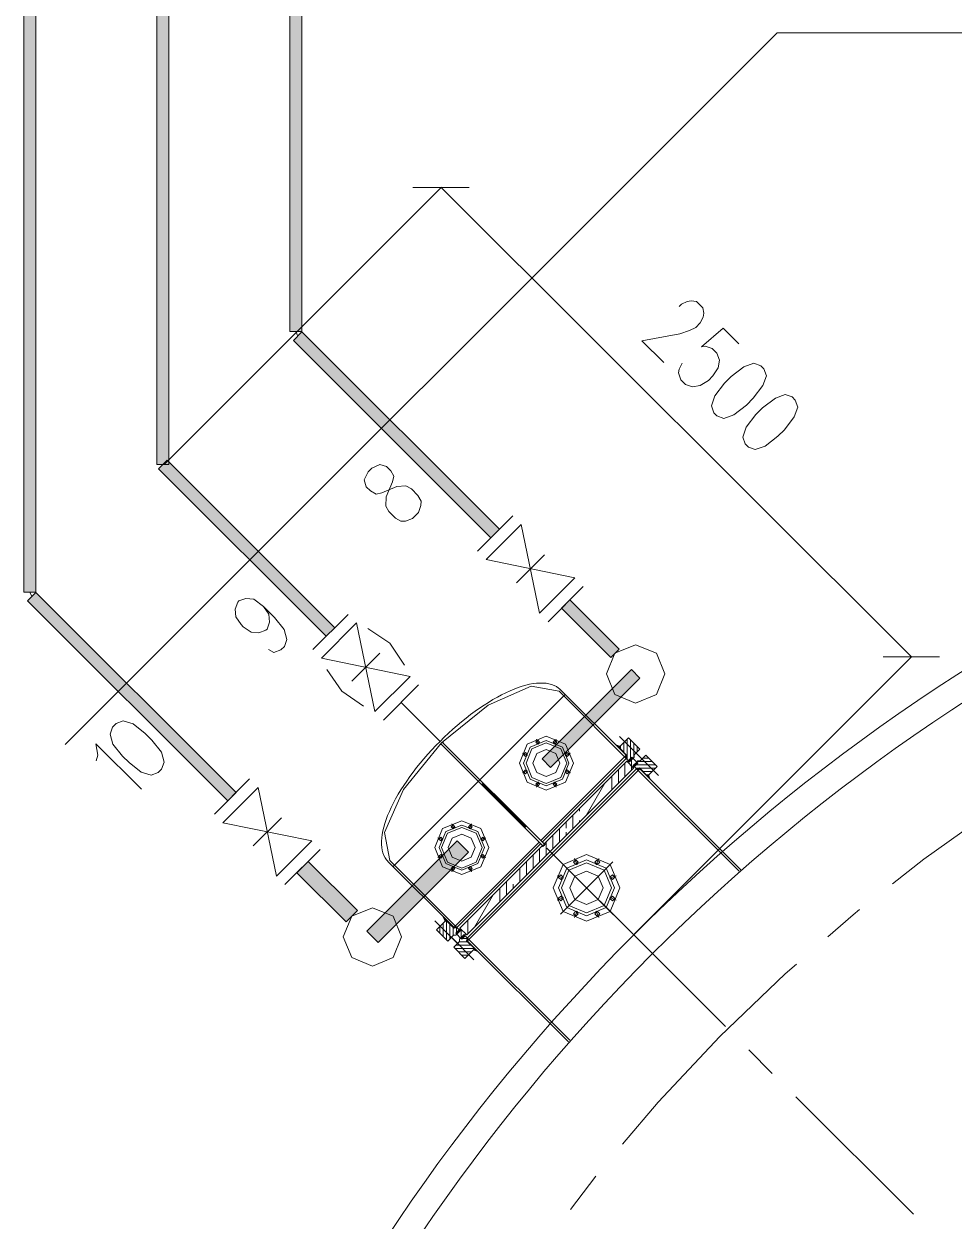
# Model space of a CAD drawing. Header units: millimetres. Extents: x 261 to 114907, y 32 to 1998430.
# Drawn here: x 77176 to 80675, y 1952349 to 1956855 of the extents above; entities that cross this region are included whole.
import ezdxf

# ---------------------------------------------------------------- set-up
doc = ezdxf.new("R2010")
doc.units = ezdxf.units.MM

msp = doc.modelspace()

# ---------------------------------------------------------------- hatches: boundary and pattern name
h = msp.add_hatch(color=0)
h.dxf.hatch_style = 2
h.paths.add_polyline_path([(77220.6, 1954716.6), (77175.8, 1954716.6), (77175.8, 1958852.2), (77220.6, 1958852.2)])
h = msp.add_hatch(color=0)
h.dxf.hatch_style = 2
h.paths.add_polyline_path([(78221.2, 1955697), (78175.9, 1955697), (78175.9, 1958351.9), (78221.2, 1958351.9)])
h = msp.add_hatch(color=0)
h.dxf.hatch_style = 2
h.paths.add_polyline_path([(77720.9, 1955196.7), (77675.7, 1955196.7), (77675.7, 1957852), (77720.9, 1957852)])
h = msp.add_hatch(color=0)
h.dxf.hatch_style = 2
h.paths.add_polyline_path([(78964.5, 1954952.8), (78932.6, 1954920.9), (78189.7, 1955663.8), (78221.6, 1955695.7)])
h = msp.add_hatch(color=0)
h.dxf.hatch_style = 2
h.paths.add_polyline_path([(78344.9, 1954582.2), (78313, 1954550.3), (77682.5, 1955180.7), (77714.4, 1955212.6)])
h = msp.add_hatch(color=0)
h.dxf.hatch_style = 2
h.paths.add_polyline_path([(77974.3, 1953962.5), (77942.4, 1953930.7), (77189.6, 1954683.9), (77221, 1954715.4)])
h = msp.add_hatch(color=0)
h.dxf.hatch_style = 2
h.paths.add_polyline_path([(79414.8, 1954502), (79383.4, 1954470.2), (79198.1, 1954655.5), (79229.5, 1954687.3)])
h = msp.add_hatch(color=0)
h.dxf.hatch_style = 2
h.paths.add_polyline_path([(79156.7, 1954056.5), (79124.8, 1954088.4), (79460.9, 1954424.5), (79492.8, 1954392.6)])
h = msp.add_hatch(color=0)
h.dxf.hatch_style = 2
h.paths.add_polyline_path([(79435.1, 1954095), (79433.5, 1954096.6), (79435.1, 1954098.1), (79436.7, 1954096.6)])
h = msp.add_hatch(color=0)
h.dxf.hatch_style = 2
h.paths.add_polyline_path([(79485.1, 1954070.8), (79483.5, 1954072.4), (79485.1, 1954074), (79486.7, 1954072.4)])
h = msp.add_hatch(color=0)
h.dxf.hatch_style = 2
h.paths.add_polyline_path([(79491.5, 1954052.7), (79489.9, 1954054.3), (79491.5, 1954055.9), (79493.1, 1954054.3)])
h = msp.add_hatch(color=0)
h.dxf.hatch_style = 2
h.paths.add_polyline_path([(79532, 1954009.6), (79530.5, 1954011.2), (79532, 1954012.8), (79533.6, 1954011.2)])
h = msp.add_hatch(color=0)
h.dxf.hatch_style = 2
h.paths.add_polyline_path([(79532, 1954009.6), (79530.5, 1954011.2), (79532, 1954012.8), (79533.6, 1954011.2)])
h = msp.add_hatch(color=0)
h.dxf.hatch_style = 2
h.paths.add_polyline_path([(78805.5, 1953779.4), (78847.7, 1953737.2), (78507.8, 1953397.2), (78465.5, 1953439.4)])
h = msp.add_hatch(color=0)
h.dxf.hatch_style = 2
h.paths.add_polyline_path([(79131.3, 1953762.3), (79129.7, 1953763.9), (79131.3, 1953765.5), (79132.9, 1953763.9)])
h = msp.add_hatch(color=0)
h.dxf.hatch_style = 2
h.paths.add_polyline_path([(78430.2, 1953517.4), (78387.5, 1953474.7), (78202.2, 1953660), (78244.9, 1953702.7)])
h = msp.add_hatch(color=0)
h.dxf.hatch_style = 2
h.paths.add_polyline_path([(78798.6, 1953458.5), (78797, 1953460.1), (78798.6, 1953461.7), (78800.2, 1953460.1)])
h = msp.add_hatch(color=0)
h.dxf.hatch_style = 2
h.paths.add_polyline_path([(78812.8, 1953443.8), (78811.2, 1953445.4), (78812.8, 1953447), (78814.4, 1953445.4)])
h = msp.add_hatch(color=0)
h.dxf.hatch_style = 2
h.paths.add_polyline_path([(79470.4, 1953425.7), (79468.8, 1953427.3), (79470.4, 1953428.9), (79472, 1953427.3)])
h = msp.add_hatch(color=0)
h.dxf.hatch_style = 2
h.paths.add_polyline_path([(78840.9, 1953402), (78839.3, 1953403.6), (78840.9, 1953405.2), (78842.4, 1953403.6)])
h = msp.add_hatch(color=0)
h.dxf.hatch_style = 2
h.paths.add_polyline_path([(78883.9, 1953361.5), (78882.4, 1953363.1), (78883.9, 1953364.7), (78885.5, 1953363.1)])
h = msp.add_hatch(color=0)
h.dxf.hatch_style = 2
h.paths.add_polyline_path([(78883.9, 1953361.5), (78882.4, 1953363.1), (78883.9, 1953364.7), (78885.5, 1953363.1)])

# ---------------------------------------------------------------- linework, layer by layer
at = {"color": 0, "lineweight": 0}
for points in [[(77220.6, 1954716.6), (77175.8, 1954716.6), (77175.8, 1958852.2), (77220.6, 1958852.2)], [(78221.2, 1955697), (78175.9, 1955697), (78175.9, 1958351.9), (78221.2, 1958351.9)], [(77720.9, 1955196.7), (77675.7, 1955196.7), (77675.7, 1957852), (77720.9, 1957852)], [(78964.5, 1954952.8), (78932.6, 1954920.9), (78189.7, 1955663.8), (78221.6, 1955695.7)], [(79947.9, 1955568.6), (79921.6, 1955577.6), (79884.5, 1955564.3), (79836.7, 1955528.1), (79811.3, 1955502.6), (79775.1, 1955454.8), (79761.7, 1955417.7), (79771.2, 1955391.5), (79782.8, 1955379.8), (79809.1, 1955370.3), (79845.8, 1955384.1), (79894, 1955420.3), (79919, 1955445.8), (79955.2, 1955493.6), (79968.6, 1955530.6), (79959.5, 1955556.9)], [(80065.5, 1955450.9), (80039.7, 1955460), (80002.6, 1955446.6), (79954.3, 1955410.4), (79929.4, 1955385), (79893.2, 1955336.7), (79879.8, 1955299.7), (79888.8, 1955273.8), (79900.9, 1955262.2), (79926.8, 1955252.7), (79963.8, 1955266.1), (80012.1, 1955302.7), (80037.1, 1955327.7), (80073.3, 1955375.9), (80086.6, 1955413), (80077.6, 1955438.9)], [(78344.9, 1954582.2), (78313, 1954550.3), (77682.5, 1955180.7), (77714.4, 1955212.6)], [(78573.3, 1954994.6), (78593.9, 1954983), (78611.2, 1954983.8), (78637, 1954993.3), (78659.4, 1955015.7), (78669.3, 1955042), (78670.2, 1955059.2), (78658.1, 1955079.9), (78634, 1955104.5), (78612.9, 1955116.1), (78578.9, 1955114.4), (78522.4, 1955090.3), (78500.4, 1955085.1), (78479.7, 1955097.1), (78463.4, 1955113.1), (78456, 1955138.5), (78470.3, 1955169.1), (78484.1, 1955182.5), (78514.6, 1955196.7), (78539.6, 1955189.4), (78556, 1955173), (78567.7, 1955152.3), (78562.5, 1955130.8), (78538.3, 1955074.3), (78537.1, 1955039.8), (78548.7, 1955019.1)], [(77974.3, 1953962.5), (77942.4, 1953930.7), (77189.6, 1954683.9), (77221, 1954715.4)], [(79414.8, 1954502), (79383.4, 1954470.2), (79198.1, 1954655.5), (79229.5, 1954687.3)], [(79367, 1954408.5), (79398.9, 1954486.1), (79476.9, 1954518.4), (79554.9, 1954486.1), (79586.8, 1954408.5), (79554.9, 1954330.5), (79476.9, 1954298.2), (79398.9, 1954330.5)], [(79156.7, 1954056.5), (79124.8, 1954088.4), (79460.9, 1954424.5), (79492.8, 1954392.6)], [(77571.4, 1954074.6), (77546.8, 1954098.7), (77510.6, 1954144), (77499.8, 1954181.9), (77509.3, 1954208.2), (77522.7, 1954221.5), (77549, 1954231.4), (77586.9, 1954220.2), (77632.1, 1954184), (77656.7, 1954159.5), (77692.9, 1954114.2), (77703.7, 1954076.3), (77693.8, 1954050.4), (77680.4, 1954037.1), (77654.5, 1954027.2), (77616.6, 1954037.9)], [(79039.5, 1954072.4), (79069.2, 1954144.4), (79140.8, 1954174.1), (79212.7, 1954144.4), (79242.5, 1954072.4), (79212.7, 1954000.9), (79140.8, 1953971.2), (79069.2, 1954000.9)], [(79055.5, 1954072.4), (79080.4, 1954132.8), (79140.8, 1954157.7), (79201.1, 1954132.8), (79226.1, 1954072.4), (79201.1, 1954012.1), (79140.8, 1953987.1), (79080.4, 1954012.1)], [(79064.5, 1954072.4), (79086.9, 1954126.3), (79140.8, 1954148.7), (79195.1, 1954126.3), (79217.5, 1954072.4), (79195.1, 1954018.6), (79140.8, 1953996.2), (79086.9, 1954018.6)], [(79101.1, 1954151.3), (79108.5, 1954158.6), (79115.8, 1954151.3), (79108.5, 1954144)], [(79166.2, 1954151.3), (79173.5, 1954158.6), (79180.8, 1954151.3), (79173.5, 1954144)], [(79055, 1954105.2), (79062.3, 1954112.5), (79069.2, 1954105.2), (79062.3, 1954097.8)], [(79090.4, 1954072.4), (79105, 1954108.2), (79140.8, 1954123.3), (79177, 1954108.2), (79191.6, 1954072.4), (79177, 1954036.7), (79140.8, 1954021.6), (79105, 1954036.7)], [(79212.3, 1954105.2), (79219.6, 1954112.5), (79227, 1954105.2), (79219.6, 1954097.8)], [(79055, 1954039.7), (79062.3, 1954047), (79069.2, 1954039.7), (79062.3, 1954032.3)], [(79212.3, 1954039.7), (79219.6, 1954047), (79227, 1954039.7), (79219.6, 1954032.3)], [(79101.1, 1953993.6), (79108.5, 1954000.9), (79115.8, 1953993.6), (79108.5, 1953986.2)], [(79166.2, 1953993.6), (79173.5, 1954000.9), (79180.8, 1953993.6), (79173.5, 1953986.2)], [(78721.1, 1953754.4), (78750.8, 1953825.9), (78822.8, 1953855.7), (78894.3, 1953825.9), (78924, 1953754.4), (78894.3, 1953682.4), (78822.8, 1953652.7), (78750.8, 1953682.4)], [(78737.4, 1953754.4), (78762.4, 1953814.7), (78822.8, 1953839.3), (78883.1, 1953814.7), (78908.1, 1953754.4), (78883.1, 1953694.1), (78822.8, 1953669.1), (78762.4, 1953694.1)], [(78746.5, 1953754.4), (78768.5, 1953808.3), (78822.8, 1953830.7), (78876.6, 1953808.3), (78899, 1953754.4), (78876.6, 1953700.1), (78822.8, 1953677.7), (78768.5, 1953700.1)], [(78782.7, 1953832.8), (78790, 1953840.2), (78797.3, 1953832.8), (78790, 1953825.5)], [(78848.2, 1953832.8), (78855.5, 1953840.2), (78862.4, 1953832.8), (78855.5, 1953825.5)], [(78805.5, 1953779.4), (78847.7, 1953737.2), (78507.8, 1953397.2), (78465.5, 1953439.4)], [(78736.6, 1953786.7), (78743.9, 1953794.1), (78751.2, 1953786.7), (78743.9, 1953779.4)], [(78771.9, 1953754.4), (78786.6, 1953790.2), (78822.8, 1953804.8), (78858.5, 1953790.2), (78873.6, 1953754.4), (78858.5, 1953718.2), (78822.8, 1953703.6), (78786.6, 1953718.2)], [(78894.3, 1953786.7), (78901.6, 1953794.1), (78908.9, 1953786.7), (78901.6, 1953779.4)], [(78736.6, 1953721.7), (78743.9, 1953729), (78751.2, 1953721.7), (78743.9, 1953714.3)], [(78894.3, 1953721.7), (78901.6, 1953729), (78908.9, 1953721.7), (78901.6, 1953714.3)], [(78430.2, 1953517.4), (78387.5, 1953474.7), (78202.2, 1953660), (78244.9, 1953702.7)], [(79167.1, 1953602.7), (79203.7, 1953691.5), (79292.5, 1953728.1), (79380.8, 1953691.5), (79417.4, 1953602.7), (79380.8, 1953514.4), (79292.5, 1953477.8), (79203.7, 1953514.4)], [(79187.3, 1953602.7), (79217.9, 1953677.3), (79292.5, 1953707.9), (79366.6, 1953677.3), (79397.2, 1953602.7), (79366.6, 1953528.6), (79292.5, 1953498), (79217.9, 1953528.6)], [(79198.1, 1953602.7), (79225.7, 1953669.5), (79292.5, 1953697.1), (79358.8, 1953669.5), (79386.4, 1953602.7), (79358.8, 1953536.4), (79292.5, 1953508.8), (79225.7, 1953536.4)], [(79242.9, 1953700.1), (79251.9, 1953708.7), (79261, 1953700.1), (79251.9, 1953691.1)], [(79323.5, 1953700.1), (79332.5, 1953708.7), (79341.6, 1953700.1), (79332.5, 1953691.1)], [(78782.7, 1953675.5), (78790, 1953682.9), (78797.3, 1953675.5), (78790, 1953668.2)], [(78848.2, 1953675.5), (78855.5, 1953682.9), (78862.4, 1953675.5), (78855.5, 1953668.2)], [(79186, 1953643.2), (79195.1, 1953652.3), (79204.1, 1953643.2), (79195.1, 1953634.2)], [(79229.5, 1953602.7), (79248.1, 1953647.1), (79292.5, 1953665.6), (79336.4, 1953647.1), (79354.9, 1953602.7), (79336.4, 1953558.8), (79292.5, 1953540.2), (79248.1, 1953558.8)], [(79380.4, 1953643.2), (79389.4, 1953652.3), (79398.5, 1953643.2), (79389.4, 1953634.2)], [(79186, 1953562.6), (79195.1, 1953571.7), (79204.1, 1953562.6), (79195.1, 1953553.6)], [(79380.4, 1953562.6), (79389.4, 1953571.7), (79398.5, 1953562.6), (79389.4, 1953553.6)], [(78376.8, 1953418.3), (78409.1, 1953496.3), (78486.6, 1953528.2), (78564.6, 1953496.3), (78596.5, 1953418.3), (78564.6, 1953340.3), (78486.6, 1953308.4), (78409.1, 1953340.3)], [(79242.9, 1953505.8), (79251.9, 1953514.8), (79261, 1953505.8), (79251.9, 1953496.7)], [(79323.5, 1953505.8), (79332.5, 1953514.8), (79341.6, 1953505.8), (79332.5, 1953496.7)]]:
    msp.add_lwpolyline(points, close=True, dxfattribs=at)
for points in [[(80009.1, 1956821.7), (77330.5, 1954143.1)], [(82420.1, 1956821.7), (80009.1, 1956821.7)], [(77703.7, 1955196.7), (78746.5, 1956240.8)], [(78850.8, 1956239.5), (78638.8, 1956239.5)], [(80514.1, 1954472.7), (78744.8, 1956239.5)], [(79640.2, 1955791.4), (79648.8, 1955800), (79671.2, 1955810.7), (79685.9, 1955813.3), (79705.7, 1955809.9), (79729.4, 1955786.6), (79732.9, 1955766.4), (79730.3, 1955751.7), (79719.5, 1955729.3), (79702.7, 1955712.5), (79679.9, 1955701.3), (79642.8, 1955687.9), (79499.7, 1955662.5), (79582.5, 1955580.2)], [(78205.7, 1955679.7), (78198.4, 1955697)], [(79865.1, 1955650.9), (79806.1, 1955709.9), (79724.7, 1955640.1), (79738.9, 1955642.3), (79764.7, 1955633.2), (79782.8, 1955615.5), (79791.9, 1955589.3), (79786.7, 1955560.8), (79767.8, 1955529.8), (79750.5, 1955513), (79719.5, 1955493.6), (79691.1, 1955488.4), (79664.8, 1955497.5), (79647.1, 1955515.1), (79638.1, 1955541.4), (79640.2, 1955555.6), (79651.4, 1955578.5)], [(78882.2, 1954870.5), (79014.9, 1955003.2)], [(78914.1, 1954838.6), (79046.8, 1954971.3)], [(79046.8, 1954971.3), (79115.8, 1954636.9)], [(79134.3, 1954857.1), (79028.3, 1954751.1)], [(78914.1, 1954838.6), (79248.1, 1954769.6)], [(79115.8, 1954636.9), (79248.1, 1954769.6)], [(79147.7, 1954605), (79280, 1954737.8)], [(77198.2, 1954716.6), (77205.5, 1954699.8)], [(78095.4, 1954500.3), (78116.1, 1954488.7), (78141.9, 1954498.6), (78155.3, 1954512), (78165.2, 1954537.8), (78154.4, 1954575.7), (78117.8, 1954621), (78077.3, 1954661.9), (78040.2, 1954689.9), (78010.5, 1954692.5), (77984.2, 1954683), (77979.9, 1954678.3), (77970, 1954652.4), (77973, 1954622.7), (77992.8, 1954593.8), (78001, 1954585.6), (78029.9, 1954565.8), (78059.6, 1954562.8), (78085.9, 1954572.7), (78090.2, 1954577), (78100.1, 1954603.3), (78097.1, 1954633), (78077.3, 1954661.9)], [(78395.3, 1954632.6), (78262.6, 1954499.9)], [(78427.2, 1954600.7), (78294.5, 1954468)], [(78496.1, 1954266.3), (78427.2, 1954600.7)], [(78469.8, 1954579.6), (78551.7, 1954523.6), (78607.7, 1954441.7)], [(78628.8, 1954399.1), (78294.5, 1954468)], [(78408.6, 1954380.5), (78514.6, 1954486.5)], [(79473, 1953429.9), (80515.8, 1954474)], [(80408.1, 1954472.7), (80620.5, 1954472.7)], [(78453.5, 1954287.5), (78371.6, 1954343.5), (78315.6, 1954425.3)], [(78628.8, 1954399.1), (78496.1, 1954266.3)], [(79194.2, 1954348.6), (79190.8, 1954352.1), (79186.9, 1954355.1), (79179.1, 1954360.7), (79170.1, 1954365), (79160.6, 1954368.9), (79150.7, 1954371.5), (79139.9, 1954373.2), (79128.7, 1954374.1), (79116.6, 1954374.1), (79104.1, 1954373.6), (79091.2, 1954371.9), (79077.9, 1954369.3), (79064.1, 1954365.9), (79049.8, 1954362), (79035.2, 1954356.8), (79020.1, 1954351.2), (79004.6, 1954344.8), (78988.7, 1954337.4), (78972.7, 1954329.7), (78956.8, 1954321.1), (78940, 1954311.6), (78923.6, 1954301.2), (78906.8, 1954290.9), (78890, 1954279.3), (78873.2, 1954267.6), (78855.9, 1954255.1), (78839.1, 1954241.8), (78822.3, 1954228.4), (78805.9, 1954214.6), (78789.1, 1954200), (78772.8, 1954185.3), (78756.8, 1954169.8), (78740.9, 1954154.3), (78725.4, 1954138.4), (78709.9, 1954122.4), (78695.2, 1954106), (78680.6, 1954089.2), (78666.8, 1954072.9), (78653, 1954056), (78640, 1954038.8), (78627.5, 1954022), (78615.9, 1954005.2), (78604.3, 1953988.4), (78593.5, 1953971.6), (78583.6, 1953955.2), (78574.1, 1953938.4), (78565.5, 1953922.5), (78557.7, 1953906.1), (78550.4, 1953890.6), (78544, 1953875.1), (78538.3, 1953860), (78533.2, 1953845.3), (78529.3, 1953831.1), (78525.9, 1953817.3), (78523.3, 1953804), (78521.5, 1953791), (78520.7, 1953778.5), (78521.1, 1953766.5), (78522, 1953755.3), (78523.7, 1953744.5), (78526.3, 1953734.6), (78530.2, 1953725.1), (78534.5, 1953716.1), (78540.1, 1953708.3), (78543.1, 1953704.4), (78546.5, 1953701)], [(78660.3, 1954367.2), (78528, 1954234.4)], [(79188.6, 1954343), (79083.9, 1954362.4), (78922.3, 1954291.3), (78746.5, 1954148.7), (78603.8, 1953972.9), (78532.7, 1953811.3), (78552.1, 1953706.6)], [(79211.9, 1954331), (78564.2, 1953683.3)], [(79453.6, 1954078), (79188.6, 1954343)], [(79440.7, 1954102.2), (79194.2, 1954348.6)], [(78740.9, 1954154.3), (78594.4, 1954300.8)], [(77447.7, 1954081.5), (77453.3, 1954103), (77446.8, 1954145.2), (77617.9, 1953974.2)], [(78746.9, 1954142.2), (78740.5, 1954142.2)], [(78747.8, 1954141.8), (78740.5, 1954142.2)], [(78746.5, 1954143.1), (78740.9, 1954143.1)], [(78741.3, 1954143.5), (78741.3, 1954142.2)], [(78746.1, 1954143.5), (78741.7, 1954143.5)], [(78745.2, 1954144.4), (78742.2, 1954144.4)], [(78742.2, 1954144), (78742.2, 1954142.2)], [(78742.6, 1954144.8), (78742.6, 1954142.2)], [(78744.8, 1954144.8), (78742.6, 1954144.8)], [(78743, 1954145.2), (78743, 1954142.2)], [(78743.9, 1954145.7), (78743.9, 1954142.2)], [(79128.3, 1953760.9), (78743.9, 1954145.7)], [(78744.3, 1954145.2), (78744.3, 1954142.2)], [(78745.2, 1954144.4), (78745.2, 1954142.2)], [(78745.6, 1954144), (78745.6, 1954142.2)], [(78746.5, 1954143.1), (78746.5, 1954141.8)], [(78752.9, 1954151.7), (78749.5, 1954151.7)], [(78752.9, 1954151.3), (78749.5, 1954151.3)], [(79134.3, 1953766.9), (78749.5, 1954151.3)], [(78749.9, 1954152.1), (78749.9, 1954150.9)], [(78752.9, 1954152.6), (78750.4, 1954152.6)], [(78752.9, 1954150.4), (78750.4, 1954150.4)], [(78750.8, 1954153), (78750.8, 1954150)], [(78752.9, 1954153), (78750.8, 1954153)], [(78752.9, 1954150), (78750.8, 1954150)], [(78751.2, 1954153.4), (78751.2, 1954149.6)], [(78752.9, 1954153.9), (78751.7, 1954153.9)], [(78752.9, 1954149.1), (78751.7, 1954149.1)], [(78752.1, 1954153.9), (78752.1, 1954148.7)], [(78752.5, 1954154.7), (78752.5, 1954148.3)], [(78753.4, 1954147.4), (78752.9, 1954154.7)], [(79111.5, 1954143.5), (79103.7, 1954162.5)], [(79170.5, 1954143.5), (79178.3, 1954162.5)], [(79401, 1954142.2), (79417.9, 1954135.3)], [(79401.9, 1954140.9), (79403.6, 1954140.9)], [(79402.8, 1954140.5), (79404.9, 1954140.5)], [(79403.2, 1954139.6), (79403.2, 1954140.9)], [(79403.2, 1954139.6), (79406.6, 1954139.6)], [(79404.1, 1954139.2), (79404.1, 1954140.9)], [(79404.1, 1954139.2), (79408.4, 1954139.2)], [(79404.5, 1954138.4), (79404.5, 1954140.5)], [(79404.5, 1954138.4), (79409.7, 1954138.4)], [(79404.9, 1954137.9), (79411.4, 1954137.9)], [(79405.4, 1954137.9), (79405.4, 1954140.5)], [(79405.8, 1954137.1), (79405.8, 1954140.1)], [(79405.8, 1954137.5), (79412.7, 1954137.5)], [(79406.2, 1954136.6), (79414.4, 1954136.6)], [(79406.6, 1954136.6), (79406.6, 1954139.6)], [(79407.1, 1954135.8), (79407.1, 1954139.6)], [(79407.1, 1954136.2), (79416.1, 1954136.2)], [(79407.5, 1954135.3), (79407.5, 1954139.2)], [(79407.5, 1954135.3), (79417.4, 1954135.3)], [(79408.4, 1954134.5), (79408.4, 1954139.2)], [(79408.4, 1954134.9), (79417.9, 1954134.9)], [(79408.8, 1954134), (79408.8, 1954138.8)], [(79409.7, 1954133.6), (79409.7, 1954138.8)], [(79410.1, 1954132.8), (79410.1, 1954138.4)], [(79411, 1954132.3), (79411, 1954137.9)], [(79411.4, 1954131.5), (79411.4, 1954137.9)], [(79412.3, 1954131), (79412.3, 1954137.5)], [(79412.7, 1954130.2), (79412.7, 1954137.5)], [(79413.5, 1954129.7), (79413.5, 1954137.1)], [(79414, 1954128.9), (79414, 1954137.1)], [(79414.4, 1954128.4), (79414.4, 1954136.6)], [(79415.3, 1954128.4), (79415.3, 1954136.2)], [(79415.7, 1954129.3), (79415.7, 1954136.2)], [(79416.1, 1954129.3), (79417.9, 1954135.3)], [(79416.6, 1954173.3), (79499.3, 1954090.5)], [(79416.6, 1954130.2), (79416.6, 1954135.8)], [(79417, 1954132.8), (79417, 1954135.8)], [(79417.9, 1954135.3), (79450.2, 1954167.7)], [(79419.6, 1954137.1), (79419.6, 1954126.3)], [(79432.1, 1954149.6), (79432.1, 1954113.8)], [(79444.6, 1954162.1), (79444.6, 1954145.2)], [(79444.6, 1954145.2), (79444.6, 1954087.1)], [(79450.2, 1954167.7), (79492.8, 1954125.4)], [(79457.1, 1954161.2), (79457.1, 1954132.8)], [(79469.6, 1954148.7), (79469.6, 1954120.3)], [(79482.1, 1954136.2), (79482.1, 1954114.7)], [(81223.4, 1954145.2), (81125.1, 1954089.2), (80838.6, 1953907.4), (80561.5, 1953711.3), (80443, 1953618.2)], [(79070.1, 1954101.7), (79050.7, 1954109.9)], [(79119.7, 1953781.1), (79435.1, 1954096.6)], [(79125.7, 1953775.1), (79441.1, 1954090.5)], [(79211.9, 1954101.7), (79231.3, 1954109.9)], [(79408.8, 1954134), (79417.4, 1954134)], [(79409.7, 1954133.6), (79417.4, 1954133.6)], [(79410.1, 1954132.8), (79417, 1954132.8)], [(79410.5, 1954132.3), (79417, 1954132.3)], [(79411.4, 1954131.5), (79417, 1954131.5)], [(79411.8, 1954131), (79416.6, 1954131)], [(79412.7, 1954130.6), (79416.6, 1954130.6)], [(79413.1, 1954129.7), (79416.6, 1954129.7)], [(79414, 1954129.3), (79415.7, 1954129.3)], [(79416.1, 1954129.7), (79414.8, 1954128)], [(79416.1, 1954129.7), (79444.1, 1954101.7)], [(79442, 1954103.4), (79435.1, 1954096.6)], [(79435.1, 1954096.6), (79442.8, 1954096.6)], [(79435.5, 1954096.1), (79442.8, 1954096.1)], [(79436, 1954097.4), (79443.3, 1954097.4)], [(79436, 1954095.7), (79436, 1954097.4)], [(79436.4, 1954097.8), (79443.3, 1954097.8)], [(79436.4, 1954095.3), (79436.4, 1954097.8)], [(79436.4, 1954095.3), (79442.4, 1954095.3)], [(79436.8, 1954098.7), (79443.3, 1954098.7)], [(79436.8, 1954094.8), (79442.4, 1954094.8)], [(79437.2, 1954094.4), (79437.2, 1954098.7)], [(79437.7, 1954099.1), (79443.7, 1954099.1)], [(79437.7, 1954094), (79437.7, 1954099.1)], [(79437.7, 1954094), (79442.4, 1954094)], [(79438.1, 1954100), (79443.7, 1954100)], [(79438.1, 1954093.5), (79442, 1954093.5)], [(79438.5, 1954093.5), (79438.5, 1954100)], [(79439, 1954100.4), (79443.7, 1954100.4)], [(79439, 1954092.7), (79439, 1954100.4)], [(79439, 1954093.1), (79442, 1954093.1)], [(79439.4, 1954092.2), (79439.4, 1954101.3)], [(79439.4, 1954100.9), (79444.1, 1954100.9)], [(79439.4, 1954092.2), (79441.6, 1954092.2)], [(79439.8, 1954091.8), (79441.6, 1954091.8)], [(79440.3, 1954101.7), (79444.1, 1954101.7)], [(79440.3, 1954091.4), (79440.3, 1954101.7)], [(79440.7, 1954102.2), (79443.7, 1954102.2)], [(79440.7, 1954091), (79440.7, 1954102.2)], [(79444.1, 1954101.3), (79441.1, 1954090.5)], [(79441.6, 1954103), (79442.8, 1954103)], [(79441.6, 1954091.4), (79441.6, 1954103)], [(79442, 1954093.5), (79442, 1954103.4)], [(79442.8, 1954096.1), (79442.8, 1954103)], [(79443.3, 1954098.3), (79443.3, 1954102.6)], [(79444.1, 1954100.4), (79444.1, 1954101.7)], [(79462.7, 1954095.3), (79449.7, 1954082.3)], [(79467, 1954091), (79453.6, 1954078)], [(79457.1, 1954132.8), (79457.1, 1954089.7)], [(79457.1, 1954089.7), (79465.7, 1954089.7)], [(79457.1, 1954081), (79457.1, 1954089.7)], [(79457.9, 1954090.5), (79466.1, 1954090.5)], [(79457.9, 1954081.9), (79457.9, 1954090.5)], [(79458.4, 1954091), (79467, 1954091)], [(79458.4, 1954082.3), (79458.4, 1954091)], [(79458.8, 1954083.2), (79458.8, 1954091.4)], [(79459.2, 1954091.8), (79466.1, 1954091.8)], [(79459.7, 1954092.2), (79465.7, 1954092.2)], [(79459.7, 1954083.6), (79459.7, 1954092.2)], [(79460.1, 1954093.1), (79464.8, 1954093.1)], [(79460.1, 1954084.5), (79460.1, 1954092.7)], [(79460.9, 1954093.5), (79464.4, 1954093.5)], [(79460.9, 1954084.9), (79460.9, 1954093.5)], [(79461.4, 1954094), (79463.5, 1954094)], [(79461.4, 1954085.8), (79461.4, 1954094)], [(79462.2, 1954086.2), (79462.2, 1954094.8)], [(79462.7, 1954086.6), (79462.7, 1954095.3)], [(79467, 1954091), (79462.7, 1954095.3)], [(79463.5, 1954087.5), (79463.5, 1954094.4)], [(79464, 1954087.9), (79464, 1954094)], [(79464.4, 1954088.8), (79464.4, 1954093.1)], [(79465.3, 1954089.2), (79465.3, 1954092.7)], [(79465.7, 1954090.1), (79465.7, 1954091.8)], [(79481.2, 1954076.7), (79466.5, 1954091.4)], [(79470.9, 1954094.8), (79467, 1954091)], [(79469.6, 1954120.3), (79469.6, 1954093.5)], [(79492.8, 1954125.4), (79470.9, 1954103.4)], [(79470.9, 1954094.8), (79470.9, 1954103.4)], [(79563.1, 1954026.3), (79480.3, 1954109.1)], [(79515.2, 1954102.6), (79493.7, 1954081)], [(79527.3, 1954091), (79503.6, 1954091)], [(79557.9, 1954060.4), (79515.2, 1954102.6)], [(78841.3, 1953426), (79469.1, 1954053.9)], [(78843.9, 1953414.8), (79480.3, 1954051.3)], [(78849.9, 1953408.4), (79486.8, 1954045.3)], [(79132.6, 1953768.2), (79443.7, 1954079.3)], [(79411.8, 1954047), (79411.8, 1953996.2)], [(79436.8, 1954072), (79436.8, 1954021.1)], [(79453.6, 1954078), (79443.7, 1954079.3)], [(79469.1, 1954053.9), (79443.7, 1954079.3)], [(79449.7, 1954082.3), (79458.4, 1954082.3)], [(79450.2, 1954082.8), (79458.8, 1954082.8)], [(79450.2, 1954081.5), (79450.2, 1954082.8)], [(79450.2, 1954081.5), (79457.5, 1954081.5)], [(79450.6, 1954081), (79457.1, 1954081)], [(79451, 1954083.6), (79459.2, 1954083.6)], [(79451, 1954081), (79451, 1954083.6)], [(79451.5, 1954084.1), (79460.1, 1954084.1)], [(79451.5, 1954080.2), (79451.5, 1954084.1)], [(79451.5, 1954080.6), (79456.2, 1954080.6)], [(79451.9, 1954079.7), (79451.9, 1954084.9)], [(79451.9, 1954079.7), (79455.8, 1954079.7)], [(79452.3, 1954084.9), (79460.5, 1954084.9)], [(79452.8, 1954085.4), (79461.4, 1954085.4)], [(79452.8, 1954078.9), (79452.8, 1954085.4)], [(79452.8, 1954079.3), (79454.9, 1954079.3)], [(79453.2, 1954078.5), (79453.2, 1954085.8)], [(79453.2, 1954078.5), (79454.5, 1954078.5)], [(79453.6, 1954086.2), (79461.8, 1954086.2)], [(79454, 1954086.6), (79462.7, 1954086.6)], [(79454, 1954078), (79454, 1954086.6)], [(79454.5, 1954087.1), (79463.1, 1954087.1)], [(79454.5, 1954078.9), (79454.5, 1954087.1)], [(79455.3, 1954087.9), (79464, 1954087.9)], [(79455.3, 1954079.3), (79455.3, 1954087.9)], [(79455.8, 1954088.4), (79464.4, 1954088.4)], [(79455.8, 1954080.2), (79455.8, 1954088.4)], [(79456.6, 1954089.2), (79464.8, 1954089.2)], [(79456.6, 1954080.6), (79456.6, 1954089.2)], [(79461.8, 1954085.8), (79461.8, 1954061.2)], [(79461.8, 1954061.2), (79461.8, 1954046.1)], [(79481.2, 1954076.7), (79467.8, 1954063.8)], [(79467.8, 1954063.8), (79469.1, 1954053.9)], [(79467.8, 1954063.8), (79866, 1953665.6)], [(79468.3, 1954064.2), (79476.9, 1954064.2)], [(79468.3, 1954063.4), (79476, 1954063.4)], [(79468.7, 1954062.9), (79475.6, 1954062.9)], [(79469.1, 1954064.7), (79477.3, 1954064.7)], [(79469.1, 1954062.5), (79469.1, 1954064.7)], [(79469.6, 1954065.5), (79478.2, 1954065.5)], [(79469.6, 1954062.1), (79469.6, 1954065.5)], [(79469.6, 1954062.1), (79474.7, 1954062.1)], [(79470, 1954066), (79478.6, 1954066)], [(79470, 1954061.7), (79474.3, 1954061.7)], [(79470.4, 1954061.7), (79470.4, 1954066)], [(79470.9, 1954066.8), (79479.5, 1954066.8)], [(79470.9, 1954060.8), (79470.9, 1954066.8)], [(79470.9, 1954061.2), (79473.9, 1954061.2)], [(79471.3, 1954067.3), (79479.9, 1954067.3)], [(79471.3, 1954060.4), (79471.3, 1954067.3)], [(79471.3, 1954060.4), (79473, 1954060.4)], [(79485.1, 1954072.4), (79472.1, 1954059.5)], [(79472.1, 1954068.1), (79480.8, 1954068.1)], [(79472.1, 1954059.5), (79472.1, 1954068.1)], [(79472.6, 1954068.5), (79481.2, 1954068.5)], [(79472.6, 1954059.9), (79472.6, 1954068.5)], [(79473.4, 1954060.8), (79473.4, 1954069.4)], [(79473.4, 1954069), (79481.6, 1954069)], [(79473.9, 1954069.8), (79482.5, 1954069.8)], [(79473.9, 1954061.2), (79473.9, 1954069.8)], [(79474.7, 1954070.3), (79482.9, 1954070.3)], [(79474.7, 1954062.1), (79474.7, 1954070.3)], [(79475.2, 1954071.1), (79483.8, 1954071.1)], [(79475.2, 1954062.5), (79475.2, 1954071.1)], [(79476, 1954071.6), (79484.2, 1954071.6)], [(79476, 1954063.4), (79476, 1954071.6)], [(79476.5, 1954072.4), (79485.1, 1954072.4)], [(79476.5, 1954063.8), (79476.5, 1954072.4)], [(79476.9, 1954072.9), (79485.1, 1954072.9)], [(79477.3, 1954064.7), (79477.3, 1954072.9)], [(79477.8, 1954073.7), (79484.2, 1954073.7)], [(79477.8, 1954065.1), (79477.8, 1954073.7)], [(79478.2, 1954074.1), (79483.8, 1954074.1)], [(79478.2, 1954065.5), (79478.2, 1954074.1)], [(79488.5, 1954053.5), (79478.2, 1954053.5)], [(79523.9, 1954066), (79478.6, 1954066)], [(79479, 1954066.4), (79479, 1954075)], [(79479, 1954074.6), (79482.9, 1954074.6)], [(79479.5, 1954075.4), (79482.5, 1954075.4)], [(79479.5, 1954066.8), (79479.5, 1954075.4)], [(79480.3, 1954075.9), (79481.6, 1954075.9)], [(79480.3, 1954067.7), (79480.3, 1954075.9)], [(79491.5, 1954054.3), (79480.3, 1954051.3)], [(79480.8, 1954068.1), (79480.8, 1954076.7)], [(79480.8, 1954050.9), (79492.4, 1954050.9)], [(79485.1, 1954081), (79481.2, 1954076.7)], [(79481.2, 1954076.7), (79485.1, 1954072.4)], [(79481.2, 1954050.4), (79492, 1954050.4)], [(79481.6, 1954069), (79481.6, 1954076.3)], [(79481.6, 1954050), (79481.6, 1954051.3)], [(79482.1, 1954069.4), (79482.1, 1954075.9)], [(79482.1, 1954051.7), (79493.3, 1954051.7)], [(79482.1, 1954049.6), (79482.1, 1954051.7)], [(79482.1, 1954049.6), (79491.5, 1954049.6)], [(79511.4, 1954078.5), (79482.5, 1954078.5)], [(79482.5, 1954049.2), (79490.7, 1954049.2)], [(79482.9, 1954070.3), (79482.9, 1954075)], [(79482.9, 1954049.2), (79482.9, 1954051.7)], [(79483.4, 1954070.7), (79483.4, 1954074.6)], [(79483.4, 1954048.3), (79483.4, 1954052.2)], [(79483.4, 1954048.7), (79490.2, 1954048.7)], [(79483.8, 1954071.1), (79483.8, 1954073.7)], [(79483.8, 1954047.9), (79483.8, 1954052.2)], [(79483.8, 1954047.9), (79489.4, 1954047.9)], [(79484.2, 1954052.2), (79493.7, 1954052.2)], [(79484.6, 1954072), (79484.6, 1954073.3)], [(79484.6, 1954047), (79484.6, 1954052.2)], [(79484.6, 1954047.4), (79489, 1954047.4)], [(79485.1, 1954081), (79493.7, 1954081)], [(79485.1, 1954046.6), (79485.1, 1954052.6)], [(79485.1, 1954046.6), (79488.1, 1954046.6)], [(79485.5, 1954046.1), (79487.7, 1954046.1)], [(79485.9, 1954045.7), (79485.9, 1954052.6)], [(79486.4, 1954045.3), (79486.4, 1954053)], [(79486.8, 1954053), (79492.8, 1954053)], [(79493.7, 1954052.2), (79486.8, 1954045.3)], [(79487.2, 1954045.7), (79487.2, 1954053)], [(79487.7, 1954046.1), (79487.7, 1954053)], [(79488.5, 1954047), (79488.5, 1954053.5)], [(79489, 1954053.5), (79492.4, 1954053.5)], [(79489, 1954047.4), (79489, 1954053.5)], [(79489.8, 1954047.9), (79489.8, 1954053.9)], [(79490.2, 1954048.7), (79490.2, 1954053.9)], [(79490.7, 1954049.2), (79490.7, 1954053.9)], [(79491.5, 1954050), (79491.5, 1954054.3)], [(79519.5, 1954026.3), (79491.5, 1954054.3)], [(79492, 1954050.4), (79492, 1954053.9)], [(79536.4, 1954053.5), (79492.4, 1954053.5)], [(79872, 1953670.8), (79492.4, 1954050.9)], [(79492.8, 1954051.3), (79492.8, 1954053)], [(79539.8, 1954078.5), (79511.4, 1954078.5)], [(79552.3, 1954066), (79523.9, 1954066)], [(79525.2, 1954027.6), (79557.9, 1954060.4)], [(79551, 1954053.5), (79536.4, 1954053.5)], [(77892, 1953880.2), (78024.7, 1954013)], [(79070.1, 1954043.1), (79050.7, 1954035.4)], [(79111.5, 1954001.8), (79103.7, 1953982.4)], [(79170.5, 1954001.8), (79178.3, 1953982.4)], [(79211.9, 1954043.1), (79231.3, 1954035.4)], [(79386.8, 1954022), (79386.8, 1953971.2)], [(79538.5, 1954041), (79504.9, 1954041)], [(79526, 1954028.5), (79517.4, 1954028.5)], [(79519.5, 1954026.3), (79518.3, 1954025)], [(79526.4, 1954025), (79518.3, 1954025)], [(79518.7, 1954025.5), (79518.7, 1954024.2)], [(79526.4, 1954025.5), (79518.7, 1954025.5)], [(79526.9, 1954024.2), (79518.7, 1954024.2)], [(79519.5, 1954026.3), (79525.2, 1954027.6)], [(79519.5, 1954026.3), (79519.5, 1954023.7)], [(79526, 1954025.9), (79519.5, 1954025.9)], [(79526.9, 1954023.7), (79519.5, 1954023.7)], [(79520, 1954026.3), (79520, 1954022.9)], [(79527.3, 1954022.9), (79520, 1954022.9)], [(79520.8, 1954026.7), (79520.8, 1954022.4)], [(79527.7, 1954022.4), (79520.8, 1954022.4)], [(79521.3, 1954026.7), (79521.3, 1954021.6)], [(79525.6, 1954026.7), (79521.3, 1954026.7)], [(79527.7, 1954021.6), (79521.3, 1954021.6)], [(79521.7, 1954026.7), (79521.7, 1954021.1)], [(79528.2, 1954021.1), (79522.1, 1954021.1)], [(79522.6, 1954027.2), (79522.6, 1954020.3)], [(79528.2, 1954020.3), (79522.6, 1954020.3)], [(79523, 1954027.2), (79523, 1954019.9)], [(79528.6, 1954019.9), (79523, 1954019.9)], [(79525.6, 1954027.2), (79523.4, 1954027.2)], [(79523.9, 1954027.6), (79523.9, 1954019.4)], [(79528.6, 1954019.4), (79523.9, 1954019.4)], [(79524.3, 1954027.6), (79524.3, 1954018.6)], [(79529, 1954018.6), (79524.3, 1954018.6)], [(79525.2, 1954027.6), (79525.2, 1954018.1)], [(79532, 1954010.8), (79525.2, 1954027.6)], [(79529.5, 1954018.1), (79525.2, 1954018.1)], [(79525.6, 1954027.2), (79525.6, 1954017.3)], [(79529.5, 1954017.3), (79525.6, 1954017.3)], [(79526.4, 1954025.5), (79526.4, 1954016.8)], [(79529.9, 1954016.8), (79526.4, 1954016.8)], [(79526.9, 1954023.7), (79526.9, 1954016)], [(79529.9, 1954016), (79526.9, 1954016)], [(79527.7, 1954022.4), (79527.7, 1954015.5)], [(79530.3, 1954015.5), (79527.7, 1954015.5)], [(79528.2, 1954020.7), (79528.2, 1954014.7)], [(79530.3, 1954014.7), (79528.2, 1954014.7)], [(79528.6, 1954019), (79528.6, 1954014.2)], [(79530.8, 1954014.2), (79529, 1954014.2)], [(79529.5, 1954017.7), (79529.5, 1954013.8)], [(79531.2, 1954013.4), (79529.5, 1954013.4)], [(79529.9, 1954016), (79529.9, 1954013)], [(79531.2, 1954013), (79529.9, 1954013)], [(79530.8, 1954014.2), (79530.8, 1954012.5)], [(79531.2, 1954013), (79531.2, 1954011.7)], [(77923.9, 1953848.3), (78056.6, 1953981.1)], [(78056.6, 1953981.1), (78125.5, 1953646.7)], [(79063.6, 1953831.5), (78899.5, 1953995.7)], [(79361.4, 1953997), (79290.7, 1953875.5)], [(78144.1, 1953866.9), (78038.1, 1953760.9)], [(79240.7, 1953876.4), (79240.7, 1953836.7)], [(79265.7, 1953901.3), (79265.7, 1953891.4)], [(77923.9, 1953848.3), (78258.3, 1953779.4)], [(78793.5, 1953825.1), (78785.3, 1953844.5)], [(78852.1, 1953825.1), (78859.8, 1953844.5)], [(79190.8, 1953826.4), (79190.8, 1953803.1)], [(79215.8, 1953851.4), (79215.8, 1953827.7)], [(79240.7, 1953836.7), (79240.7, 1953825.5)], [(79265.7, 1953856.1), (79265.7, 1953850.5)], [(78125.5, 1953646.7), (78258.3, 1953779.4)], [(78751.7, 1953783.7), (78732.7, 1953791.5)], [(78798.6, 1953460.1), (79114.1, 1953775.5)], [(78893.4, 1953783.7), (78912.8, 1953791.5)], [(79140.8, 1953776.4), (79140.8, 1953754.4)], [(79165.8, 1953801.4), (79165.8, 1953770.8)], [(79190.8, 1953803.1), (79190.8, 1953775.5)], [(79215.8, 1953812.1), (79215.8, 1953800.5)], [(78157.4, 1953615.2), (78289.7, 1953747.5)], [(78804.7, 1953454.1), (79120.1, 1953769.5)], [(78815.9, 1953451.5), (79127, 1953762.6)], [(79115.8, 1953751.4), (79115.8, 1953736.7)], [(79115.8, 1953736.7), (79115.8, 1953700.5)], [(79128.3, 1953758.3), (79125.7, 1953760.9)], [(79127, 1953759.6), (79135.6, 1953768.2)], [(79130.4, 1953760), (79127.4, 1953760)], [(79129.6, 1953759.6), (79127.4, 1953759.6)], [(79127.8, 1953760.4), (79127.8, 1953758.7)], [(79129.1, 1953758.7), (79127.8, 1953758.7)], [(79128.3, 1953758.3), (79136.9, 1953766.9)], [(79130.9, 1953760.9), (79128.3, 1953760.9)], [(79128.7, 1953761.3), (79128.7, 1953758.3)], [(79131.7, 1953761.3), (79128.7, 1953761.3)], [(79132.2, 1953762.2), (79129.1, 1953762.2)], [(79129.1, 1953761.7), (79129.1, 1953759.1)], [(79130, 1953762.6), (79130, 1953759.6)], [(79132.6, 1953762.6), (79130, 1953762.6)], [(79130.4, 1953763), (79130.4, 1953760.4)], [(79132.2, 1953763), (79130.4, 1953763)], [(79131.3, 1953763.9), (79131.3, 1953760.9)], [(79133.9, 1953763.9), (79131.3, 1953763.9)], [(79134.7, 1953764.3), (79131.7, 1953764.3)], [(79131.7, 1953763.5), (79131.7, 1953761.7)], [(79133.4, 1953763), (79132.2, 1953763)], [(79132.6, 1953765.2), (79132.6, 1953762.6)], [(79135.2, 1953765.2), (79132.6, 1953765.2)], [(79133, 1953765.6), (79133, 1953763)], [(79136, 1953765.6), (79133, 1953765.6)], [(79133.4, 1953766.5), (79133.4, 1953763.5)], [(79136.5, 1953766.5), (79133.9, 1953766.5)], [(79136.9, 1953766.9), (79134.3, 1953769.5)], [(79134.3, 1953766.9), (79134.3, 1953763.9)], [(79136.9, 1953766.9), (79134.3, 1953766.9)], [(79134.7, 1953767.3), (79134.7, 1953764.7)], [(79135.6, 1953768.2), (79135.6, 1953765.2)], [(79136, 1953767.3), (79136, 1953766)], [(79140.8, 1953754.4), (79140.8, 1953725.5)], [(79142.9, 1953752.3), (79539.8, 1953355.4)], [(79165.8, 1953770.8), (79165.8, 1953750.5)], [(78793, 1953454.5), (78546.5, 1953701)], [(78817.2, 1953441.6), (78552.1, 1953706.6)], [(78751.7, 1953724.7), (78732.7, 1953716.9)], [(78893.4, 1953724.7), (78912.8, 1953716.9)], [(79065.8, 1953701.4), (79065.8, 1953650.6)], [(79090.8, 1953726.4), (79090.8, 1953675.5)], [(79393.3, 1953501.9), (79191.2, 1953704)], [(79193.8, 1953504.5), (79390.7, 1953701.4)], [(79256.3, 1953690.2), (79246.3, 1953713.9)], [(79328.2, 1953690.2), (79338.1, 1953713.9)], [(78793.5, 1953683.3), (78785.3, 1953663.9)], [(78852.1, 1953683.3), (78859.8, 1953663.9)], [(79040.8, 1953676.4), (79040.8, 1953645.4)], [(79040.8, 1953645.4), (79040.8, 1953627.7)], [(79205, 1953638.9), (79181.3, 1953648.8)], [(79379.5, 1953638.9), (79403.2, 1953648.8)], [(78965.8, 1953601.4), (78965.8, 1953550.2)], [(78990.8, 1953626.4), (78990.8, 1953611.8)], [(78990.8, 1953611.8), (78990.8, 1953575.1)], [(79015.8, 1953617.4), (79015.8, 1953600.1)], [(78940.8, 1953576.4), (78870.2, 1953454.5)], [(79205, 1953566.5), (79181.3, 1953557)], [(79379.5, 1953566.5), (79403.2, 1953557)], [(79256.3, 1953515.7), (79246.3, 1953492)], [(79328.2, 1953515.7), (79338.1, 1953492)], [(80319.3, 1953521.3), (80294.8, 1953501.9), (80200, 1953419.2)], [(78721.9, 1953478.6), (78804.7, 1953395.9)], [(78759.8, 1953477.3), (78727.5, 1953445)], [(78752.9, 1953494.1), (78759.8, 1953477.3)], [(78752.9, 1953470.4), (78752.9, 1953447.6)], [(78754.2, 1953493.3), (78754.2, 1953491.5)], [(78755.5, 1953492), (78754.2, 1953492)], [(78756, 1953491.1), (78754.2, 1953491.1)], [(78754.7, 1953492.4), (78754.7, 1953490.3)], [(78756.8, 1953490.7), (78754.7, 1953490.7)], [(78757.3, 1953489.8), (78754.7, 1953489.8)], [(78758.1, 1953489.4), (78755.1, 1953489.4)], [(78758.5, 1953488.5), (78755.1, 1953488.5)], [(78755.5, 1953492), (78755.5, 1953488.5)], [(78759.4, 1953488.1), (78755.5, 1953488.1)], [(78756, 1953491.1), (78756, 1953486.8)], [(78759.8, 1953487.2), (78756, 1953487.2)], [(78760.3, 1953486.8), (78756, 1953486.8)], [(78761.1, 1953486.4), (78756.4, 1953486.4)], [(78761.6, 1953485.5), (78756.4, 1953485.5)], [(78756.8, 1953490.7), (78756.8, 1953485.5)], [(78762.4, 1953485.1), (78756.8, 1953485.1)], [(78757.3, 1953490.3), (78757.3, 1953483.8)], [(78762.9, 1953484.2), (78757.3, 1953484.2)], [(78763.7, 1953483.8), (78757.3, 1953483.8)], [(78757.7, 1953489.4), (78757.7, 1953482.1)], [(78764.2, 1953482.9), (78757.7, 1953482.9)], [(78765, 1953482.5), (78757.7, 1953482.5)], [(78765.4, 1953481.6), (78758.1, 1953481.6)], [(78766.3, 1953481.2), (78758.1, 1953481.2)], [(78758.5, 1953489), (78758.5, 1953480.8)], [(78766.7, 1953480.8), (78758.5, 1953480.8)], [(78759, 1953488.1), (78759, 1953479)], [(78766.7, 1953479.9), (78759, 1953479.9)], [(78765.9, 1953479.5), (78759, 1953479.5)], [(78765, 1953478.6), (78759.4, 1953478.6)], [(78762.4, 1953478.2), (78759.4, 1953478.2)], [(78759.8, 1953487.7), (78759.8, 1953477.8)], [(78765.9, 1953479), (78759.8, 1953477.3)], [(78760.3, 1953486.8), (78760.3, 1953477.3)], [(78761.1, 1953486.4), (78761.1, 1953477.8)], [(78761.6, 1953485.5), (78761.6, 1953477.8)], [(78762.4, 1953485.1), (78762.4, 1953477.8)], [(78762.9, 1953484.2), (78762.9, 1953478.2)], [(78763.3, 1953483.8), (78763.3, 1953478.2)], [(78764.2, 1953483.4), (78764.2, 1953478.6)], [(78764.6, 1953482.5), (78764.6, 1953478.6)], [(78765.4, 1953482.1), (78765.4, 1953478.6)], [(78765.4, 1953479), (78767.2, 1953480.3)], [(78765.4, 1953479), (78793.5, 1953451)], [(78765.4, 1953478.6), (78765.4, 1953435.1)], [(78765.9, 1953481.2), (78765.9, 1953479)], [(78777.9, 1953466.6), (78777.9, 1953422.6)], [(78791.7, 1953453.2), (78798.6, 1953460.1)], [(78797.3, 1953458.8), (78797.3, 1953451.9)], [(78799.9, 1953458.8), (78797.3, 1953458.8)], [(78797.8, 1953459.2), (78797.8, 1953451.9)], [(78799.5, 1953459.2), (78797.8, 1953459.2)], [(78798.6, 1953460.1), (78798.6, 1953452.3)], [(78799.1, 1953459.7), (78799.1, 1953452.3)], [(78799.9, 1953458.8), (78799.9, 1953452.8)], [(78845.2, 1953480.3), (78845.2, 1953431.2)], [(78727.5, 1953445), (78769.8, 1953402.3)], [(78740.5, 1953457.9), (78740.5, 1953432.1)], [(78752.9, 1953447.6), (78752.9, 1953419.6)], [(78765.4, 1953435.1), (78765.4, 1953407.1)], [(78769.8, 1953402.3), (78791.7, 1953424.3)], [(78777.9, 1953422.6), (78777.9, 1953410.5)], [(78868.4, 1953332.1), (78786.1, 1953414.8)], [(78790.4, 1953454.1), (78790.4, 1953423)], [(78801.6, 1953453.2), (78791.7, 1953453.2)], [(78800.3, 1953424.3), (78791.7, 1953424.3)], [(78792.2, 1953453.6), (78792.2, 1953452.3)], [(78803.8, 1953453.6), (78792.2, 1953453.6)], [(78799.1, 1953452.3), (78792.2, 1953452.3)], [(78804.2, 1953454.5), (78792.6, 1953454.5)], [(78796.9, 1953451.9), (78792.6, 1953451.9)], [(78793, 1953454.5), (78793, 1953451.5)], [(78793.5, 1953454.9), (78793.5, 1953451)], [(78803.8, 1953454.9), (78793.5, 1953454.9)], [(78794.7, 1953451), (78793.5, 1953451)], [(78802.9, 1953455.3), (78793.9, 1953455.3)], [(78793.9, 1953451), (78804.7, 1953454.1)], [(78794.3, 1953455.8), (78794.3, 1953451)], [(78794.7, 1953456.2), (78794.7, 1953451)], [(78802.5, 1953456.2), (78794.7, 1953456.2)], [(78795.2, 1953457.1), (78795.2, 1953451.5)], [(78801.6, 1953456.6), (78795.2, 1953456.6)], [(78796, 1953457.5), (78796, 1953451.5)], [(78801.2, 1953457.5), (78796, 1953457.5)], [(78796.5, 1953457.9), (78796.5, 1953451.9)], [(78800.3, 1953457.9), (78796.5, 1953457.9)], [(78799.9, 1953432.5), (78812.8, 1953445.4)], [(78808.1, 1953432.5), (78799.9, 1953432.5)], [(78804.2, 1953428.2), (78799.9, 1953432.5)], [(78800.3, 1953458.4), (78800.3, 1953452.8)], [(78809, 1953432.9), (78800.3, 1953432.9)], [(78800.3, 1953424.3), (78804.2, 1953428.2)], [(78807.7, 1953431.6), (78800.8, 1953431.6)], [(78801.2, 1953457.5), (78801.2, 1953452.8)], [(78801.2, 1953433.8), (78801.2, 1953431.6)], [(78809.4, 1953433.8), (78801.2, 1953433.8)], [(78807.2, 1953431.2), (78801.2, 1953431.2)], [(78801.6, 1953457.1), (78801.6, 1953453.2)], [(78801.6, 1953434.2), (78801.6, 1953430.8)], [(78810.3, 1953434.2), (78801.6, 1953434.2)], [(78802.1, 1953456.2), (78802.1, 1953453.2)], [(78802.1, 1953434.7), (78802.1, 1953430.4)], [(78806.4, 1953430.4), (78802.1, 1953430.4)], [(78810.7, 1953435.1), (78802.5, 1953435.1)], [(78805.9, 1953429.9), (78802.5, 1953429.9)], [(78802.9, 1953455.8), (78802.9, 1953453.6)], [(78802.9, 1953453.6), (78802.9, 1953435.5)], [(78802.9, 1953435.5), (78802.9, 1953429.5)], [(78811.6, 1953435.5), (78802.9, 1953435.5)], [(78805.1, 1953429.5), (78802.9, 1953429.5)], [(78802.9, 1953429.5), (78802.9, 1953426.9)], [(78803.4, 1953454.9), (78803.4, 1953453.6)], [(78812, 1953436.4), (78803.4, 1953436.4)], [(78803.4, 1953436), (78803.4, 1953429.1)], [(78818.4, 1953414), (78803.8, 1953428.6)], [(78804.2, 1953428.2), (78817.2, 1953441.6)], [(78804.2, 1953436.8), (78804.2, 1953428.2)], [(78812.8, 1953436.8), (78804.2, 1953436.8)], [(78804.7, 1953437.3), (78804.7, 1953429.1)], [(78813.3, 1953437.3), (78804.7, 1953437.3)], [(78805.5, 1953438.1), (78805.5, 1953429.5)], [(78814.1, 1953438.1), (78805.5, 1953438.1)], [(78805.9, 1953438.5), (78805.9, 1953429.9)], [(78814.6, 1953438.5), (78805.9, 1953438.5)], [(78806.8, 1953439.4), (78806.8, 1953430.8)], [(78815, 1953439.4), (78806.8, 1953439.4)], [(78807.2, 1953439.8), (78807.2, 1953431.2)], [(78815.9, 1953439.8), (78807.2, 1953439.8)], [(78807.7, 1953440.7), (78807.7, 1953432.1)], [(78816.3, 1953440.7), (78808.1, 1953440.7)], [(78808.5, 1953441.1), (78808.5, 1953432.5)], [(78817.2, 1953441.1), (78808.5, 1953441.1)], [(78809, 1953441.6), (78809, 1953433.4)], [(78816.7, 1953442), (78809.4, 1953442)], [(78809.8, 1953442.4), (78809.8, 1953433.8)], [(78816.3, 1953442.4), (78809.8, 1953442.4)], [(78810.3, 1953442.9), (78810.3, 1953434.7)], [(78815.4, 1953442.9), (78810.3, 1953442.9)], [(78811.1, 1953443.7), (78811.1, 1953435.1)], [(78815, 1953443.7), (78811.1, 1953443.7)], [(78811.6, 1953444.1), (78811.6, 1953436)], [(78814.1, 1953444.1), (78811.6, 1953444.1)], [(78812.4, 1953445), (78812.4, 1953436.4)], [(78813.7, 1953445), (78812.4, 1953445)], [(78812.8, 1953445.4), (78812.8, 1953436.8)], [(78813.7, 1953445), (78813.7, 1953437.7)], [(78814.1, 1953444.6), (78814.1, 1953438.1)], [(78814.1, 1953410.1), (78818.4, 1953414)], [(78814.6, 1953443.7), (78814.6, 1953439)], [(78815.4, 1953443.3), (78815.4, 1953439.4)], [(78841.3, 1953426), (78815.9, 1953451.5)], [(78817.2, 1953441.6), (78815.9, 1953451.5)], [(78815.9, 1953442.4), (78815.9, 1953440.3)], [(78816.7, 1953442), (78816.7, 1953440.7)], [(78818.4, 1953414), (78831.4, 1953427.3)], [(78827.1, 1953414.4), (78818.4, 1953414.4)], [(78818.4, 1953414), (78822.8, 1953410.1)], [(78827.5, 1953414.8), (78818.9, 1953414.8)], [(78826.2, 1953413.6), (78818.9, 1953413.6)], [(78819.3, 1953414.8), (78819.3, 1953413.1)], [(78819.7, 1953415.7), (78819.7, 1953412.7)], [(78828.4, 1953415.7), (78819.7, 1953415.7)], [(78820.2, 1953447.2), (78820.2, 1953415.7)], [(78820.2, 1953416.1), (78820.2, 1953412.3)], [(78828.8, 1953416.1), (78820.2, 1953416.1)], [(78821, 1953417), (78821, 1953411.4)], [(78829.7, 1953417), (78821, 1953417)], [(78821.5, 1953417.4), (78821.5, 1953411)], [(78830.1, 1953417.4), (78821.5, 1953417.4)], [(78822.3, 1953418.3), (78822.3, 1953410.1)], [(78830.5, 1953417.9), (78822.3, 1953417.9)], [(78822.8, 1953410.1), (78835.7, 1953423)], [(78822.8, 1953418.7), (78822.8, 1953410.1)], [(78831.4, 1953418.7), (78822.8, 1953418.7)], [(78823.6, 1953419.2), (78823.6, 1953411)], [(78831.8, 1953419.2), (78823.6, 1953419.2)], [(78824, 1953420), (78824, 1953411.4)], [(78832.7, 1953420), (78824, 1953420)], [(78824.9, 1953420.4), (78824.9, 1953412.3)], [(78833.1, 1953420.4), (78824.9, 1953420.4)], [(78825.3, 1953421.3), (78825.3, 1953412.7)], [(78834, 1953421.3), (78825.3, 1953421.3)], [(78834.4, 1953421.7), (78825.8, 1953421.7)], [(78826.2, 1953421.7), (78826.2, 1953413.6)], [(78826.6, 1953422.6), (78826.6, 1953414)], [(78835.3, 1953422.6), (78826.6, 1953422.6)], [(78827.1, 1953423), (78827.1, 1953414.4)], [(78835.7, 1953423), (78827.1, 1953423)], [(78827.9, 1953423.9), (78827.9, 1953415.3)], [(78834.8, 1953423.5), (78827.9, 1953423.5)], [(78828.4, 1953424.3), (78828.4, 1953415.7)], [(78834.4, 1953424.3), (78828.4, 1953424.3)], [(78829.2, 1953424.8), (78829.2, 1953416.6)], [(78833.5, 1953424.8), (78829.2, 1953424.8)], [(78829.7, 1953425.6), (78829.7, 1953417)], [(78833.1, 1953425.6), (78829.7, 1953425.6)], [(78830.5, 1953426), (78830.5, 1953417.9)], [(78832.2, 1953426), (78830.5, 1953426)], [(78830.9, 1953426.9), (78830.9, 1953418.3)], [(78831.4, 1953427.3), (78841.3, 1953426)], [(78831.8, 1953426.9), (78831.8, 1953419.2)], [(78832.2, 1953426.5), (78832.2, 1953419.6)], [(78832.7, 1953425.6), (78832.7, 1953420.4)], [(78833.5, 1953425.2), (78833.5, 1953420.9)], [(78834, 1953424.3), (78834, 1953421.3)], [(78834.8, 1953423.9), (78834.8, 1953422.2)], [(78834.8, 1953423.5), (79229.5, 1953029.2)], [(78840.9, 1953403.6), (78843.9, 1953414.8)], [(78844.7, 1953413.6), (78843.4, 1953413.6)], [(78844.3, 1953414.4), (78844.3, 1953402.8)], [(78844.7, 1953414), (78844.7, 1953403.2)], [(78792.6, 1953379.9), (78814.1, 1953401.5)], [(78834.8, 1953337.3), (78792.6, 1953379.9)], [(78826.2, 1953374.3), (78798.2, 1953374.3)], [(78813.7, 1953386.8), (78799.5, 1953386.8)], [(78845.2, 1953399.3), (78812, 1953399.3)], [(78857.7, 1953386.8), (78813.7, 1953386.8)], [(78814.1, 1953410.1), (78814.1, 1953401.5)], [(78820.6, 1953411.8), (78815.9, 1953411.8)], [(78825.8, 1953413.1), (78819.3, 1953413.1)], [(78824.9, 1953412.3), (78820.2, 1953412.3)], [(78824.5, 1953411.8), (78820.6, 1953411.8)], [(78823.6, 1953411), (78821.5, 1953411)], [(78823.2, 1953410.5), (78821.9, 1953410.5)], [(78843, 1953411.8), (78824.5, 1953411.8)], [(78868.4, 1953374.3), (78826.2, 1953374.3)], [(78867.1, 1953370), (78834.8, 1953337.3)], [(78845.2, 1953403.6), (78840.9, 1953403.6)], [(78868.9, 1953375.6), (78840.9, 1953403.6)], [(78846.9, 1953405.4), (78841.3, 1953405.4)], [(78846.5, 1953404.9), (78841.3, 1953404.9)], [(78846, 1953404.5), (78841.3, 1953404.5)], [(78844.7, 1953403.2), (78841.3, 1953403.2)], [(78848.2, 1953406.7), (78841.7, 1953406.7)], [(78841.7, 1953406.2), (78841.7, 1953402.8)], [(78847.7, 1953406.2), (78841.7, 1953406.2)], [(78849.9, 1953408.8), (78842.1, 1953408.8)], [(78842.1, 1953408.4), (78842.1, 1953402.3)], [(78849.5, 1953407.9), (78842.1, 1953407.9)], [(78849, 1953407.5), (78842.1, 1953407.5)], [(78843.9, 1953402.3), (78842.1, 1953402.3)], [(78848.6, 1953410.1), (78842.6, 1953410.1)], [(78849.5, 1953409.2), (78842.6, 1953409.2)], [(78846.9, 1953411.8), (78843, 1953411.8)], [(78843, 1953411), (78843, 1953401.5)], [(78847.3, 1953411), (78843, 1953411)], [(78848.2, 1953410.5), (78843, 1953410.5)], [(78843, 1953401.5), (78849.9, 1953408.4)], [(78843.4, 1953413.1), (78843.4, 1953401.9)], [(78845.6, 1953413.1), (78843.4, 1953413.1)], [(78846, 1953412.3), (78843.4, 1953412.3)], [(79224.4, 1953023.1), (78844.3, 1953402.8)], [(78845.6, 1953413.1), (78845.6, 1953403.6)], [(78846, 1953412.7), (78846, 1953404.5)], [(78846.5, 1953411.8), (78846.5, 1953404.9)], [(78847.3, 1953411.4), (78847.3, 1953405.8)], [(78847.7, 1953410.5), (78847.7, 1953406.2)], [(78848.6, 1953410.1), (78848.6, 1953407.1)], [(78849, 1953409.7), (78849, 1953407.5)], [(78868.9, 1953375.6), (78867.1, 1953370)], [(78884.4, 1953363.1), (78867.1, 1953370)], [(78867.6, 1953371.3), (78875.8, 1953371.3)], [(78867.6, 1953370.9), (78876.6, 1953370.9)], [(78867.6, 1953370), (78877.1, 1953370)], [(78868, 1953372.6), (78874.5, 1953372.6)], [(78868, 1953372.2), (78875.3, 1953372.2)], [(78868, 1953369.6), (78868, 1953371.8)], [(78868, 1953369.6), (78877.9, 1953369.6)], [(78868.4, 1953374.3), (78872.7, 1953374.3)], [(78868.4, 1953373.9), (78873.6, 1953373.9)], [(78868.4, 1953369.2), (78868.4, 1953373.9)], [(78868.4, 1953373), (78874, 1953373)], [(78868.9, 1953375.6), (78870.2, 1953376.9)], [(78868.9, 1953375.6), (78871.4, 1953375.6)], [(78868.9, 1953369.2), (78868.9, 1953375.6)], [(78868.9, 1953375.2), (78872.3, 1953375.2)], [(78869.7, 1953376.5), (78871, 1953376.5)], [(78869.7, 1953368.7), (78869.7, 1953376.5)], [(78869.7, 1953368.7), (78878.3, 1953368.7)], [(78870.2, 1953368.7), (78870.2, 1953376.9)], [(78871, 1953368.3), (78871, 1953376.5)], [(78871.4, 1953368.3), (78871.4, 1953375.6)], [(78871.4, 1953368.3), (78879.2, 1953368.3)], [(78872.3, 1953367.9), (78872.3, 1953375.2)], [(78872.7, 1953367.4), (78872.7, 1953374.3)], [(78873.6, 1953367.4), (78873.6, 1953373.9)], [(78874, 1953367), (78874, 1953373)], [(78874.9, 1953367), (78874.9, 1953372.6)], [(78875.3, 1953366.6), (78875.3, 1953372.2)], [(78875.8, 1953366.6), (78875.8, 1953371.3)], [(78876.6, 1953366.1), (78876.6, 1953370.9)], [(78877.1, 1953365.7), (78877.1, 1953370)], [(78877.9, 1953365.7), (78877.9, 1953369.6)], [(78878.3, 1953365.3), (78878.3, 1953368.7)], [(78879.2, 1953365.3), (78879.2, 1953368.3)], [(78838.7, 1953361.8), (78810.7, 1953361.8)], [(78846.9, 1953349.3), (78823.2, 1953349.3)], [(78859.4, 1953361.8), (78838.7, 1953361.8)], [(78872.7, 1953367.4), (78879.6, 1953367.4)], [(78874.5, 1953367), (78880.5, 1953367)], [(78876.2, 1953366.6), (78880.9, 1953366.6)], [(78877.5, 1953365.7), (78881.4, 1953365.7)], [(78879.2, 1953365.3), (78882.2, 1953365.3)], [(78879.6, 1953364.9), (78879.6, 1953367.4)], [(78880.5, 1953364.9), (78880.5, 1953367)], [(78880.5, 1953364.4), (78882.7, 1953364.4)], [(78880.9, 1953364.4), (78880.9, 1953366.1)], [(78881.8, 1953364), (78881.8, 1953365.7)], [(78882.2, 1953364), (78882.2, 1953365.3)], [(78882.2, 1953364), (78883.5, 1953364)], [(79814.3, 1953081.3), (79540.2, 1953355.4)], [(80081.5, 1953316.2), (80038.8, 1953279.1), (79794, 1953043.8), (79561.8, 1952796.5), (79427.8, 1952638.3)], [(79991, 1952904.6), (79902.6, 1952993)], [(80521.9, 1952374.6), (80079.3, 1952816.3)], [(79326.9, 1952517.7), (79231.7, 1952392.7)]]:
    msp.add_lwpolyline(points, dxfattribs=at)
for major_axis, ratio in [((0, 7246.5), 0.999257), ((0, 7146.6), 0.999246)]:
    msp.add_ellipse((84587.6, 1948299.6), major_axis=major_axis, ratio=ratio, start_param=0, end_param=6.283185, dxfattribs=at)

doc.saveas('drawing.dxf')
